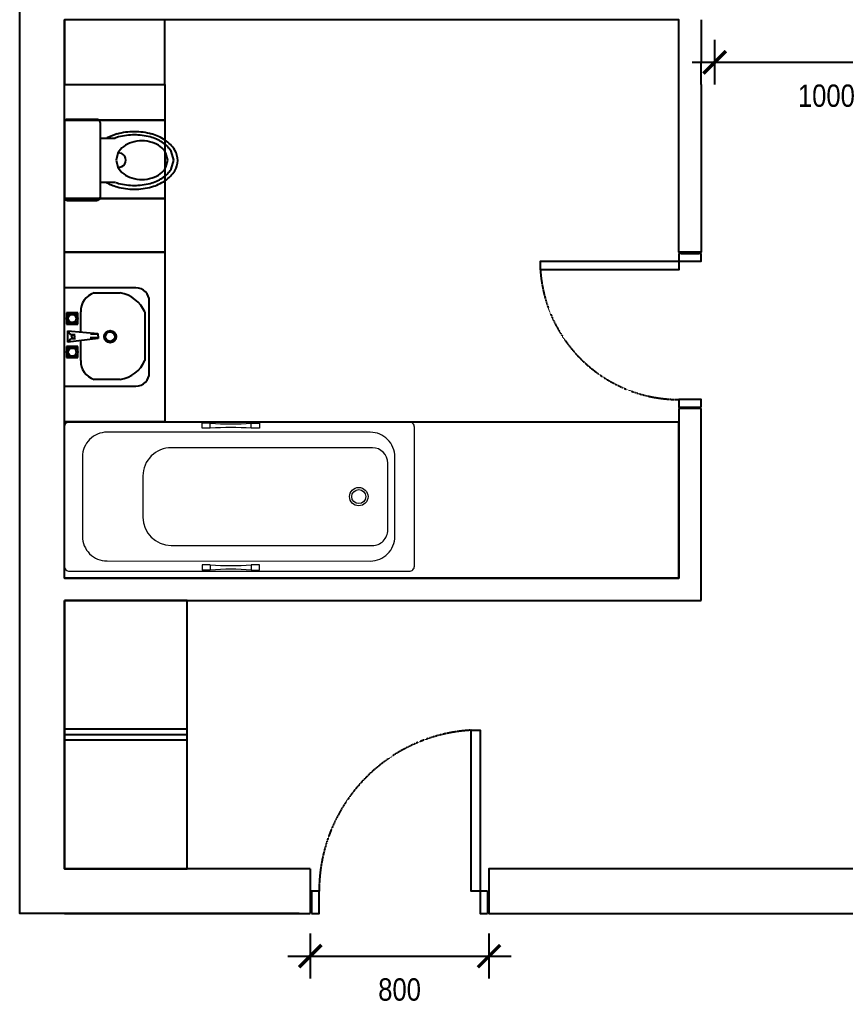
# Model space of a CAD drawing. Header units: inches. Extents: x 45199 to 52739, y 12417 to 21024.
# Drawn here: x 45199 to 48894, y 12417 to 16824 of the extents above; entities that cross this region are included whole.
import ezdxf

# ---------------------------------------------------------------- set-up
doc = ezdxf.new("R2010")
doc.units = ezdxf.units.IN
doc.header["$MEASUREMENT"] = 0
doc.linetypes.add('HIDDEN4', pattern=[0.09375, 0.0625, -0.03125])
doc.layers.add('001_Dark_1 20', color=7, linetype='Continuous', lineweight=0)
doc.layers.add('thick', color=10, linetype='Continuous')
doc.layers.add('thin', color=70, linetype='Continuous')
doc.styles.add('DIM', font='', dxfattribs={"height": 100})
doc.styles.get('DIM').set_extended_font_data('VNI-Helve-Condense')
doc.dimstyles.new('100', dxfattribs={"dimtxt": 100, "dimasz": 100, "dimexe": 100, "dimexo": 100, "dimgap": 100, "dimtad": 2, "dimdec": 0, "dimzin": 0, "dimdsep": 46, "dimtxsty": 'DIM', "dimblk": 'ARCHTICK', "dimcen": 100, "dimdle": 100, "dimadec": 0, "dimazin": 0, "dimtfac": 1, "dimtdec": 0, "dimtofl": 0, "dimtmove": 0, "dimatfit": 3, "dimldrblk": 'ARCHTICK', "dimfxl": 1, "dimtolj": 1, "dimtzin": 0, "dimarcsym": 0})

# ---------------------------------------------------------------- blocks, each defined once
blk = doc.blocks.new('_ArchTick')
at = {"color": 0, "linetype": 'ByBlock', "const_width": 0.15}
blk.add_lwpolyline([(-0.5, -0.5), (0.5, 0.5)], dxfattribs=at)
blk = doc.blocks.new('*D9')
at = {"color": 0, "lineweight": -2, "transparency": 16777216}
for p, q in [((46499, 12734), (46499, 12532.8)), ((47299, 12734), (47299, 12532.8)), ((46399, 12632.8), (47399, 12632.8))]:
    blk.add_line(p, q, dxfattribs=at)
at = {"layer": 'DEFPOINTS', "color": 0, "transparency": 16777216}
for p in [(46499, 12834), (47299, 12834), (47299, 12632.8)]:
    blk.add_point(p, dxfattribs=at)
at = {"color": 0, "lineweight": -2, "transparency": 16777216, "xscale": 100, "yscale": 100, "zscale": 100, "rotation": 180}
blk.add_blockref('_ArchTick', (46499, 12632.8), dxfattribs=at)
at = {"color": 0, "lineweight": -2, "transparency": 16777216, "xscale": 100, "yscale": 100, "zscale": 100}
blk.add_blockref('_ArchTick', (47299, 12632.8), dxfattribs=at)
at = {"color": 0, "transparency": 16777216, "insert": (46899, 12482.8), "char_height": 100, "attachment_point": 5, "style": 'DIM'}
blk.add_mtext('\\A1;800', dxfattribs=at)
blk = doc.blocks.new('A$C7AF54601')
for points in [[(693.9, 100), (620, 100), (620, 720), (660, 720), (660, 0), (693.9, 0)], [(693.9, 0), (693.9, 100)]]:
    blk.add_lwpolyline(points)
for points in [[(6.1, 10), (0, 10), (0, 90), (6.1, 90)], [(6.1, 0), (40, 0), (40, 100), (6.1, 100), (6.1, 0)], [(693.9, 10), (700, 10), (700, 90), (693.9, 90)]]:
    blk.add_lwpolyline(points, close=True)
at = {"linetype": 'HIDDEN4'}
blk.add_arc((661.4, 100), 621.4, 93.8183, 180, dxfattribs=at)
blk = doc.blocks.new('*D13')
at = {"color": 0, "lineweight": -2, "transparency": 16777216}
for p, q in [((48309, 16734.4), (48309, 16533.3)), ((49309, 16734.4), (49309, 16533.3)), ((48209, 16633.3), (49409, 16633.3))]:
    blk.add_line(p, q, dxfattribs=at)
at = {"layer": 'DEFPOINTS', "color": 0, "transparency": 16777216}
for p in [(48309, 16834.4), (49309, 16834.4), (49309, 16633.3)]:
    blk.add_point(p, dxfattribs=at)
at = {"color": 0, "lineweight": -2, "transparency": 16777216, "xscale": 100, "yscale": 100, "zscale": 100, "rotation": 180}
blk.add_blockref('_ArchTick', (48309, 16633.3), dxfattribs=at)
at = {"color": 0, "lineweight": -2, "transparency": 16777216, "xscale": 100, "yscale": 100, "zscale": 100}
blk.add_blockref('_ArchTick', (49309, 16633.3), dxfattribs=at)
at = {"color": 0, "transparency": 16777216, "insert": (48809, 16483.3), "char_height": 100, "attachment_point": 5, "style": 'DIM'}
blk.add_mtext('\\A1;1000', dxfattribs=at)
blk = doc.blocks.new('A$C3A735CB7')
for p, q in [((0, 0.38), (0, 0.06)), ((0, 0.38), (0.44, 0.38)), ((0.1776, 0.3701), (0.1276, 0.3701)), ((0.1276, 0.3701), (0.1276, 0.3201)), ((0.1776, 0.3201), (0.1776, 0.3701)), ((0.1967, 0.364), (0.2114, 0.353)), ((0.2127, 0.229), (0.1967, 0.364)), ((0.1973, 0.3646), (0.2473, 0.3646)), ((0.2114, 0.353), (0.2127, 0.3309)), ((0.247, 0.364), (0.2311, 0.353)), ((0.2311, 0.353), (0.2311, 0.3321)), ((0.2473, 0.3646), (0.236, 0.2302)), ((0.2776, 0.3701), (0.2776, 0.3201)), ((0.3276, 0.3701), (0.2776, 0.3701)), ((0.3276, 0.3201), (0.3276, 0.3701)), ((0.44, 0.06), (0.44, 0.38)), ((0.1276, 0.3201), (0.1776, 0.3201)), ((0.2776, 0.3201), (0.3276, 0.3201)), ((0.1148, 0.3068), (0.2035, 0.3068)), ((0.2163, 0.2339), (0.2163, 0.2646)), ((0.2425, 0.3068), (0.3319, 0.3068)), ((0.0298, 0.1297), (0.0298, 0.2468)), ((0.2114, 0.229), (0.2163, 0.2339)), ((0.236, 0.2302), (0.2127, 0.229)), ((0.2323, 0.2327), (0.2323, 0.2634)), ((0.2348, 0.229), (0.2323, 0.2327)), ((0.4169, 0.2468), (0.4169, 0.1297)), ((0.3319, 0.0197), (0.1148, 0.0197)), ((0.06, 0), (0.38, 0))]:
    blk.add_line(p, q)
for centre, radius in [((0.1526, 0.3451), 0.025), ((0.1526, 0.3451), 0.018), ((0.3026, 0.3451), 0.025), ((0.3026, 0.3451), 0.018), ((0.2213, 0.3407), 0.00737), ((0.2215, 0.1752), 0.0272), ((0.2215, 0.1752), 0.0211)]:
    blk.add_circle(centre, radius)
for centre, radius, start, end in [((0.1116, 0.2211), 0.0858, 87.8863, 162.5489), ((0.3351, 0.2211), 0.0858, 17.4511, 92.1137), ((0.1741, 0.1534), 0.1462, 189.3166, 246.0719), ((0.2726, 0.1534), 0.1462, 293.9281, 350.6834), ((0.06, 0.06), 0.06, 180, 270), ((0.38, 0.06), 0.06, 270, 0)]:
    blk.add_arc(centre, radius, start, end)
blk = doc.blocks.new('A$C44022395')
for p, q in [((0, 0.6877), (0, 0.5044)), ((0.4866, 0.7077), (0.02, 0.7077)), ((0.5066, 0.5044), (0.5066, 0.6877)), ((0.4866, 0.4844), (0.02, 0.4844)), ((0.1134, 0.4844), (0.1134, 0.389)), ((0.3892, 0.4844), (0.3892, 0.3908)), ((0.2517, 0.3846), (0.2074, 0.3731)), ((0.2959, 0.3731), (0.2517, 0.3846)), ((0.2074, 0.0734), (0.2517, 0.0619)), ((0.2517, 0.0619), (0.2959, 0.0734)), ((0.1955, 0.0404), (0.2517, 0.0238)), ((0.2517, 0.0238), (0.3078, 0.0404))]:
    blk.add_line(p, q)
for centre, radius, start, end in [((0.02, 0.6877), 0.02, 90, 180), ((0.4866, 0.6877), 0.02, 0, 90), ((0.02, 0.5044), 0.02, 180, 270), ((0.4866, 0.5044), 0.02, 270, 0), ((0.3656, 0.3016), 0.291, 150.44828, 164.65198), ((0.1344, 0.3016), 0.291, 15.34802, 28.50584), ((0.4778, 0.2708), 0.4073, 164.65198, 180), ((0.4797, 0.2708), 0.3857, 165.1916, 180), ((0.3673, 0.3006), 0.2695, 161.33585, 165.1916), ((0.2702, 0.2595), 0.1299, 118.95801, 143.18315), ((0.2518, 0.3688), 0.0451, 174.40431, 5.59569), ((0.2331, 0.2595), 0.1299, 36.81685, 61.04199), ((0.136, 0.3006), 0.2695, 14.8084, 19.66062), ((0.0236, 0.2708), 0.3857, 0, 14.8084), ((0.0221, 0.2708), 0.4073, 0, 15.34802), ((0.2995, 0.2376), 0.1665, 143.18315, 162.77336), ((0.2038, 0.2376), 0.1665, 17.22664, 36.81685), ((0.4778, 0.2708), 0.4073, 180, 195.34802), ((0.4797, 0.2708), 0.3857, 180, 194.8084), ((0.3457, 0.2233), 0.2148, 162.77336, 180), ((0.1576, 0.2233), 0.2148, 0, 17.22664), ((0.0236, 0.2708), 0.3857, 345.1916, 0), ((0.0221, 0.2708), 0.4073, 344.65198, 0), ((0.3457, 0.2233), 0.2148, 180, 197.22664), ((0.1576, 0.2233), 0.2148, 342.77336, 0), ((0.3656, 0.24), 0.291, 195.34802, 213.52963), ((0.3673, 0.2411), 0.2695, 194.8084, 212.5477), ((0.2995, 0.2089), 0.1665, 197.22664, 216.81685), ((0.2038, 0.2089), 0.1665, 323.18315, 342.77336), ((0.136, 0.2411), 0.2695, 327.4523, 345.1916), ((0.1344, 0.24), 0.291, 326.47037, 344.65198), ((0.2947, 0.193), 0.2059, 213.52963, 237.99025), ((0.2963, 0.1958), 0.1852, 212.5477, 237.01674), ((0.2702, 0.187), 0.1299, 216.81685, 241.04199), ((0.2331, 0.187), 0.1299, 298.95801, 323.18315), ((0.207, 0.1958), 0.1852, 302.98326, 327.4523), ((0.2053, 0.193), 0.2059, 302.00975, 326.47037), ((0.25, 0.1215), 0.1215, 237.99025, 270), ((0.25, 0.1215), 0.1215, 270, 302.00975)]:
    blk.add_arc(centre, radius, start, end)

msp = doc.modelspace()

# ---------------------------------------------------------------- linework, layer by layer
for p, q in [((45399, 16374), (45399, 16534)), ((45849, 16534), (45849, 16374)), ((45399, 16374), (45849, 16374)), ((45399, 16024), (45399, 16374)), ((45849, 16374), (45399, 16374)), ((45849, 16374), (45849, 16024)), ((45399, 16024), (45849, 16024)), ((45399, 15784), (45399, 16024)), ((45849, 16024), (45399, 16024)), ((45849, 16024), (45849, 15784)), ((45849, 15784), (45399, 15784))]:
    msp.add_line(p, q)
for points in [[(45849, 16824), (45399, 16824), (45399, 16534), (45849, 16534)], [(46499, 12834), (46505.1, 12834), (46505.1, 12914), (46499, 12914)], [(47292.9, 12834), (47299, 12834), (47299, 12914), (47292.9, 12914)]]:
    msp.add_lwpolyline(points, close=True)
for points in [[(47292.9, 12924), (47219, 12924), (47219, 13644), (47259, 13644), (47259, 12824), (47292.9, 12824)], [(46505.1, 12824), (46539, 12824), (46539, 12924), (46505.1, 12924)], [(46505.1, 12924), (46505.1, 12824)], [(47292.9, 12924), (47292.9, 12824)]]:
    msp.add_lwpolyline(points)
at = {"linetype": 'HIDDEN4'}
msp.add_arc((47260.2, 12924), 721.2, 93.2732, 180, dxfattribs=at)
at = {"layer": '001_Dark_1 20'}
for p, q in [((46052.1, 15018.5), (46015.4, 15018.5)), ((46052.1, 14360.9), (46015.4, 14360.9))]:
    msp.add_line(p, q, dxfattribs=at)
for points in [[(45422, 14355.5), (46942.4, 14355.5, 0.414214), (46965.4, 14378.5), (46965.4, 15001, 0.414214), (46942.4, 15024), (45422, 15024, 0.414214), (45399, 15001), (45399, 14378.5, 0.414214)], [(45589.9, 14401.6), (46767.9, 14401.3, 0.414214), (46877.9, 14511.3), (46877.9, 14867.5, 0.414214), (46767.9, 14977.5), (45589.9, 14977.8, 0.414214), (45479.9, 14867.8), (45479.9, 14511.6, 0.414214)], [(45877.2, 14470.8), (46777.1, 14470.6, 0.414282), (46846.2, 14539.7), (46846.2, 14839.2, 0.414145), (46777.1, 14908.3), (45877.3, 14908.5, 0.414282), (45750.7, 14782), (45750.7, 14597.4, 0.414145)]]:
    msp.add_lwpolyline(points, format="xyb", close=True, dxfattribs=at)
for points in [[(46052.1, 14995.5), (46015.4, 14995.5), (46015.4, 15018.5)], [(46052.1, 14995.5), (46052.1, 15018.5)], [(46235.3, 14995.5), (46235.3, 15018.5)], [(46235.3, 15018.5), (46272, 15018.5), (46272, 14995.5), (46235.3, 14995.5)], [(46052.1, 14383.9), (46015.4, 14383.9), (46015.4, 14360.9)], [(46052.1, 14383.9), (46052.1, 14360.9)], [(46235.3, 14360.9), (46272, 14360.9), (46272, 14383.9), (46235.3, 14383.9)], [(46235.3, 14383.9), (46235.3, 14360.9)]]:
    msp.add_lwpolyline(points, dxfattribs=at)
for radius in [41.2, 31.4]:
    msp.add_circle((46716.5, 14689.4), radius, dxfattribs=at)
for centre, start, end in [((46143.7, 16287.6), 265.8728, 274.1272), ((46143.7, 13726.3), 85.8728, 94.1272), ((46143.7, 15653.1), 265.8728, 274.1272), ((46143.7, 13091.8), 85.8728, 94.1272)]:
    msp.add_arc(centre, 1272.5, start, end, dxfattribs=at)
at = {"layer": 'thick'}
for p, q in [((45199, 15150.6), (45199, 21024)), ((45399, 16534), (45399, 16824)), ((45849, 16824), (45399, 16824)), ((45849, 16824), (45399, 16824)), ((48249, 16534), (48249, 16634)), ((45399, 16374), (45399, 16534)), ((45399, 16024), (45399, 16374)), ((45399, 15784), (45399, 16024)), ((45399, 15024), (45399, 15784)), ((48249, 15084), (48149, 15084)), ((48149, 15084), (48149, 15024)), ((48249, 15024), (48249, 15084)), ((48249, 14524), (48249, 15024)), ((48249, 14224), (48249, 14524)), ((45399, 14224), (48249, 14224)), ((45399, 13024), (45949, 13024)), ((46499, 13024), (46499, 12834)), ((46499, 12834), (46499, 12824)), ((46449, 12824), (46499, 12824))]:
    msp.add_line(p, q, dxfattribs=at)
for points in [[(48149, 16534), (48149, 16824), (45849, 16824)], [(48249, 16824.2), (48249, 16824), (48249, 16634)], [(48249, 16534), (48249, 16366.6), (48249, 15784), (48149, 15784), (48149, 16366.6), (48149, 16534)], [(45399, 12824), (46449, 12824), (45949, 12824), (45199, 12824), (45199, 15150.6)], [(45399, 14324), (48149, 14324), (48149, 14524), (48149, 15024)], [(45399, 14324), (45399, 15024)], [(46499, 13024), (46449, 13024), (45949, 13024), (45399, 13024), (45399, 14224)], [(49419, 13024), (48969, 13024), (48249, 13024), (47299, 13024), (47299, 12874), (47299, 12824), (48249, 12824), (52539, 12824), (52739, 12824), (52739, 13824), (52739, 14019)]]:
    msp.add_lwpolyline(points, dxfattribs=at)
at = {"layer": 'thin'}
for p, q in [((45949, 13649), (45399, 13649)), ((45949, 13624), (45399, 13624)), ((45949, 13599), (45399, 13599))]:
    msp.add_line(p, q, dxfattribs=at)
for points in [[(45399, 15784), (45849, 15784), (45849, 15024), (45399, 15024)], [(45399, 15024), (48149, 15024), (48149, 14324), (45399, 14324)], [(45399, 14224), (45399, 13024), (45949, 13024), (45949, 14224)]]:
    msp.add_lwpolyline(points, close=True, dxfattribs=at)

# ---------------------------------------------------------------- block references
at = {"color": 7, "rotation": 90}
for name, p, xscale, yscale, zscale in [('A$C44022395', (45906.1, 16015.1), 716.5612872695577, 716.5612872695577, 716.5612872695577), ('A$C3A735CB7', (45779, 15184), 1000, 1000, 1000)]:
    msp.add_blockref(name, p, dxfattribs=dict(at, xscale=xscale, yscale=yscale, zscale=zscale))
at = {"rotation": 90}
msp.add_blockref('A$C7AF54601', (48249, 15084), dxfattribs=at)

# ---------------------------------------------------------------- dimensions: what is measured, and where the dimension line sits
for base, p1, p2, picture, middle in [((49309, 16633.3), (48309, 16834.4), (49309, 16834.4), '*D13', (48809, 16483.3)), ((47299, 12632.8), (46499, 12834), (47299, 12834), '*D9', (46899, 12482.8))]:
    dim = msp.add_linear_dim(base=base, p1=p1, p2=p2, dimstyle='100')
    dim.commit()
    dim.dimension.update_dxf_attribs({"geometry": picture, "text_midpoint": middle})

doc.saveas('drawing.dxf')
